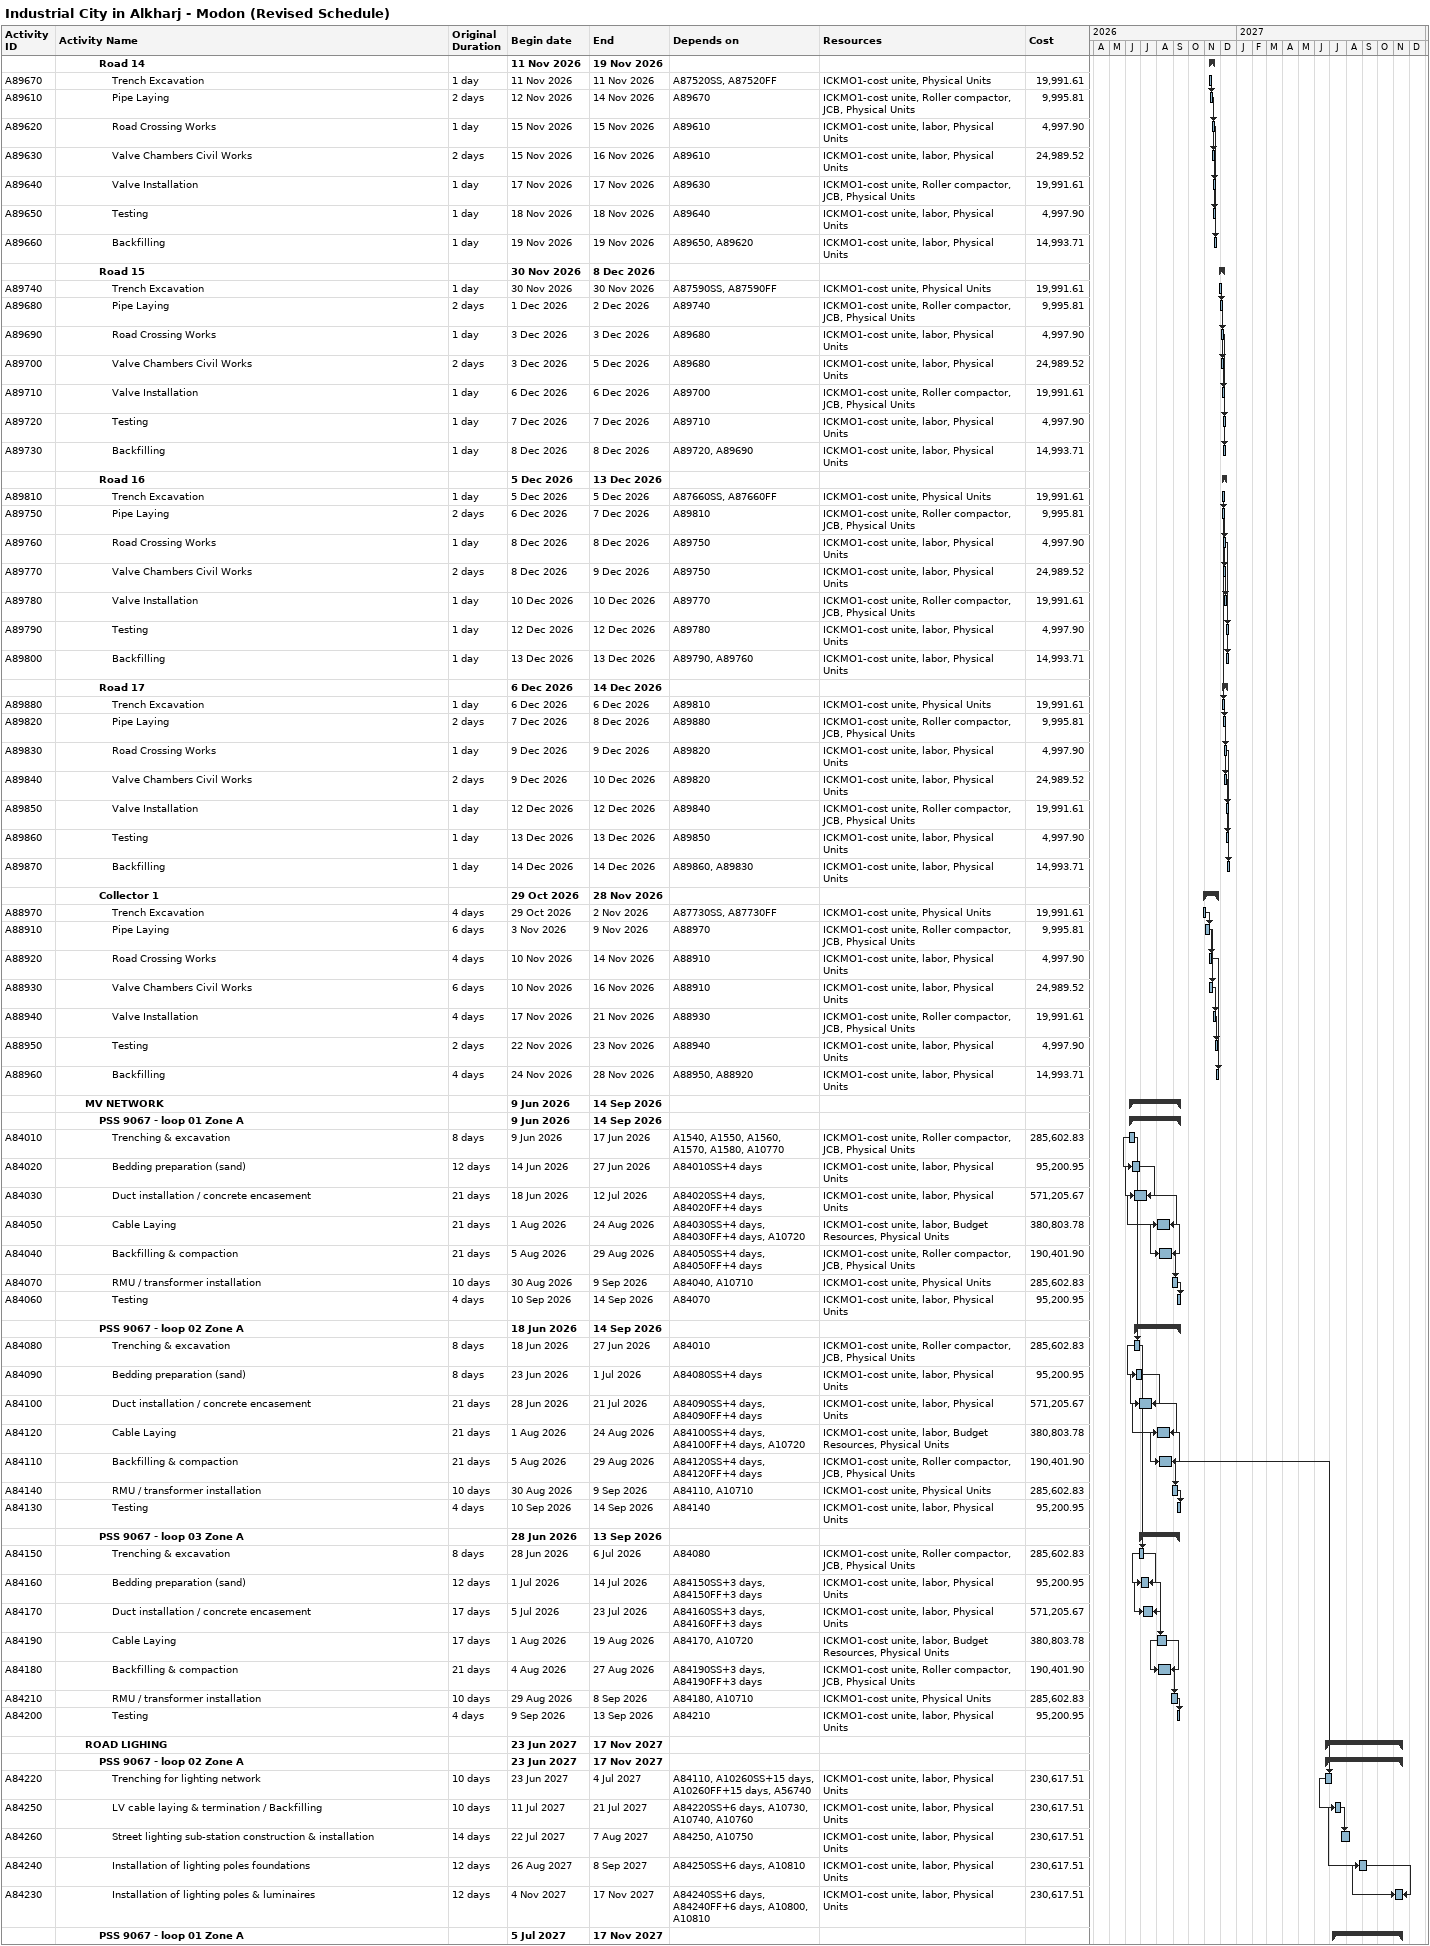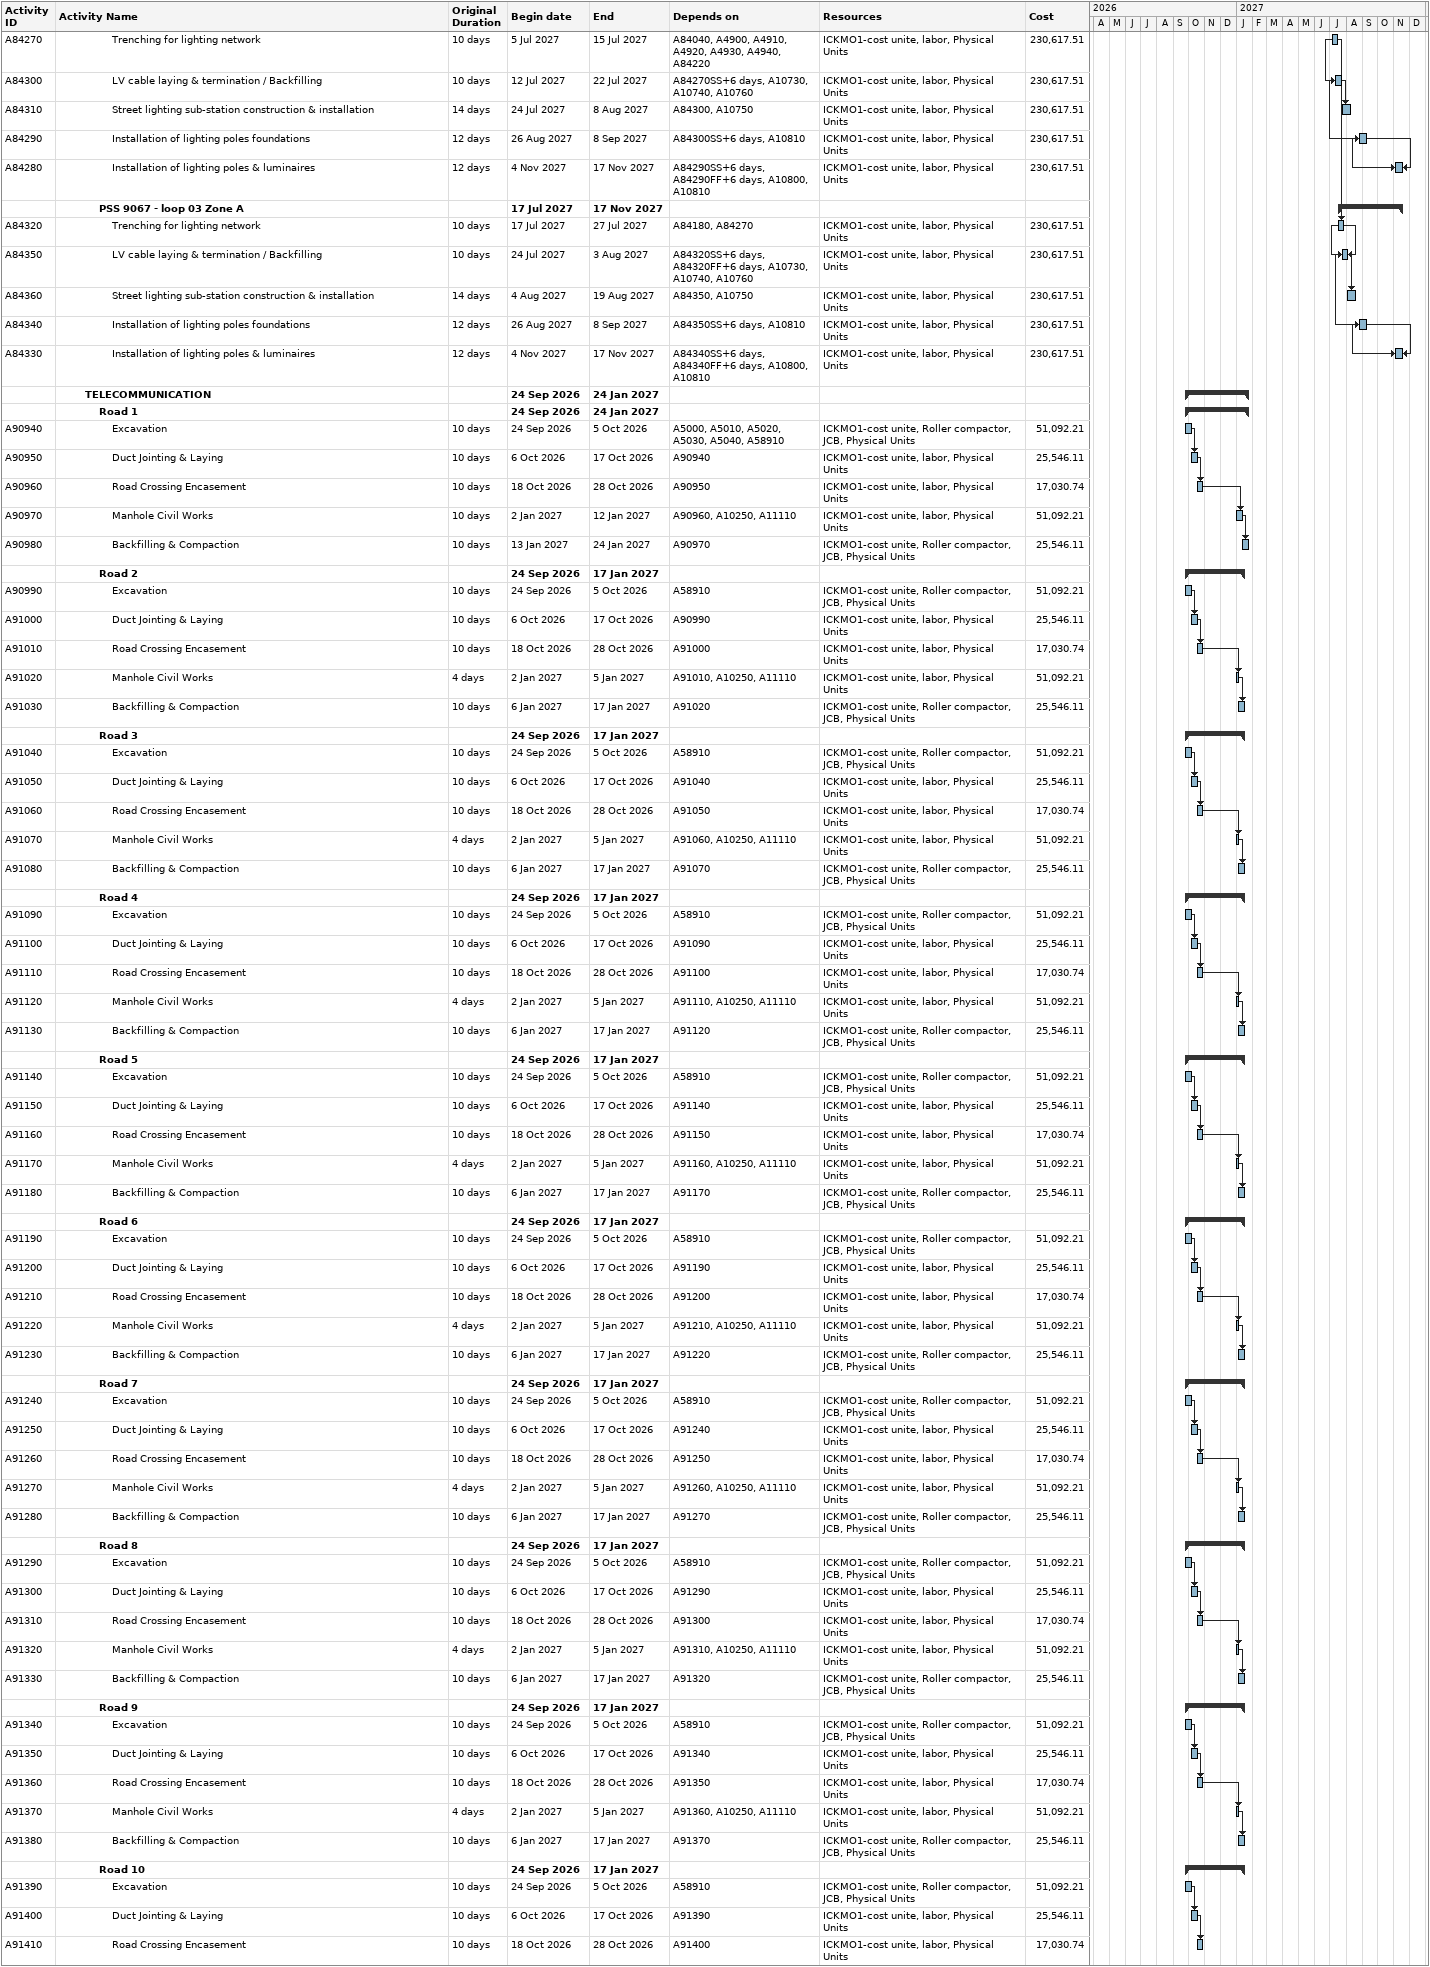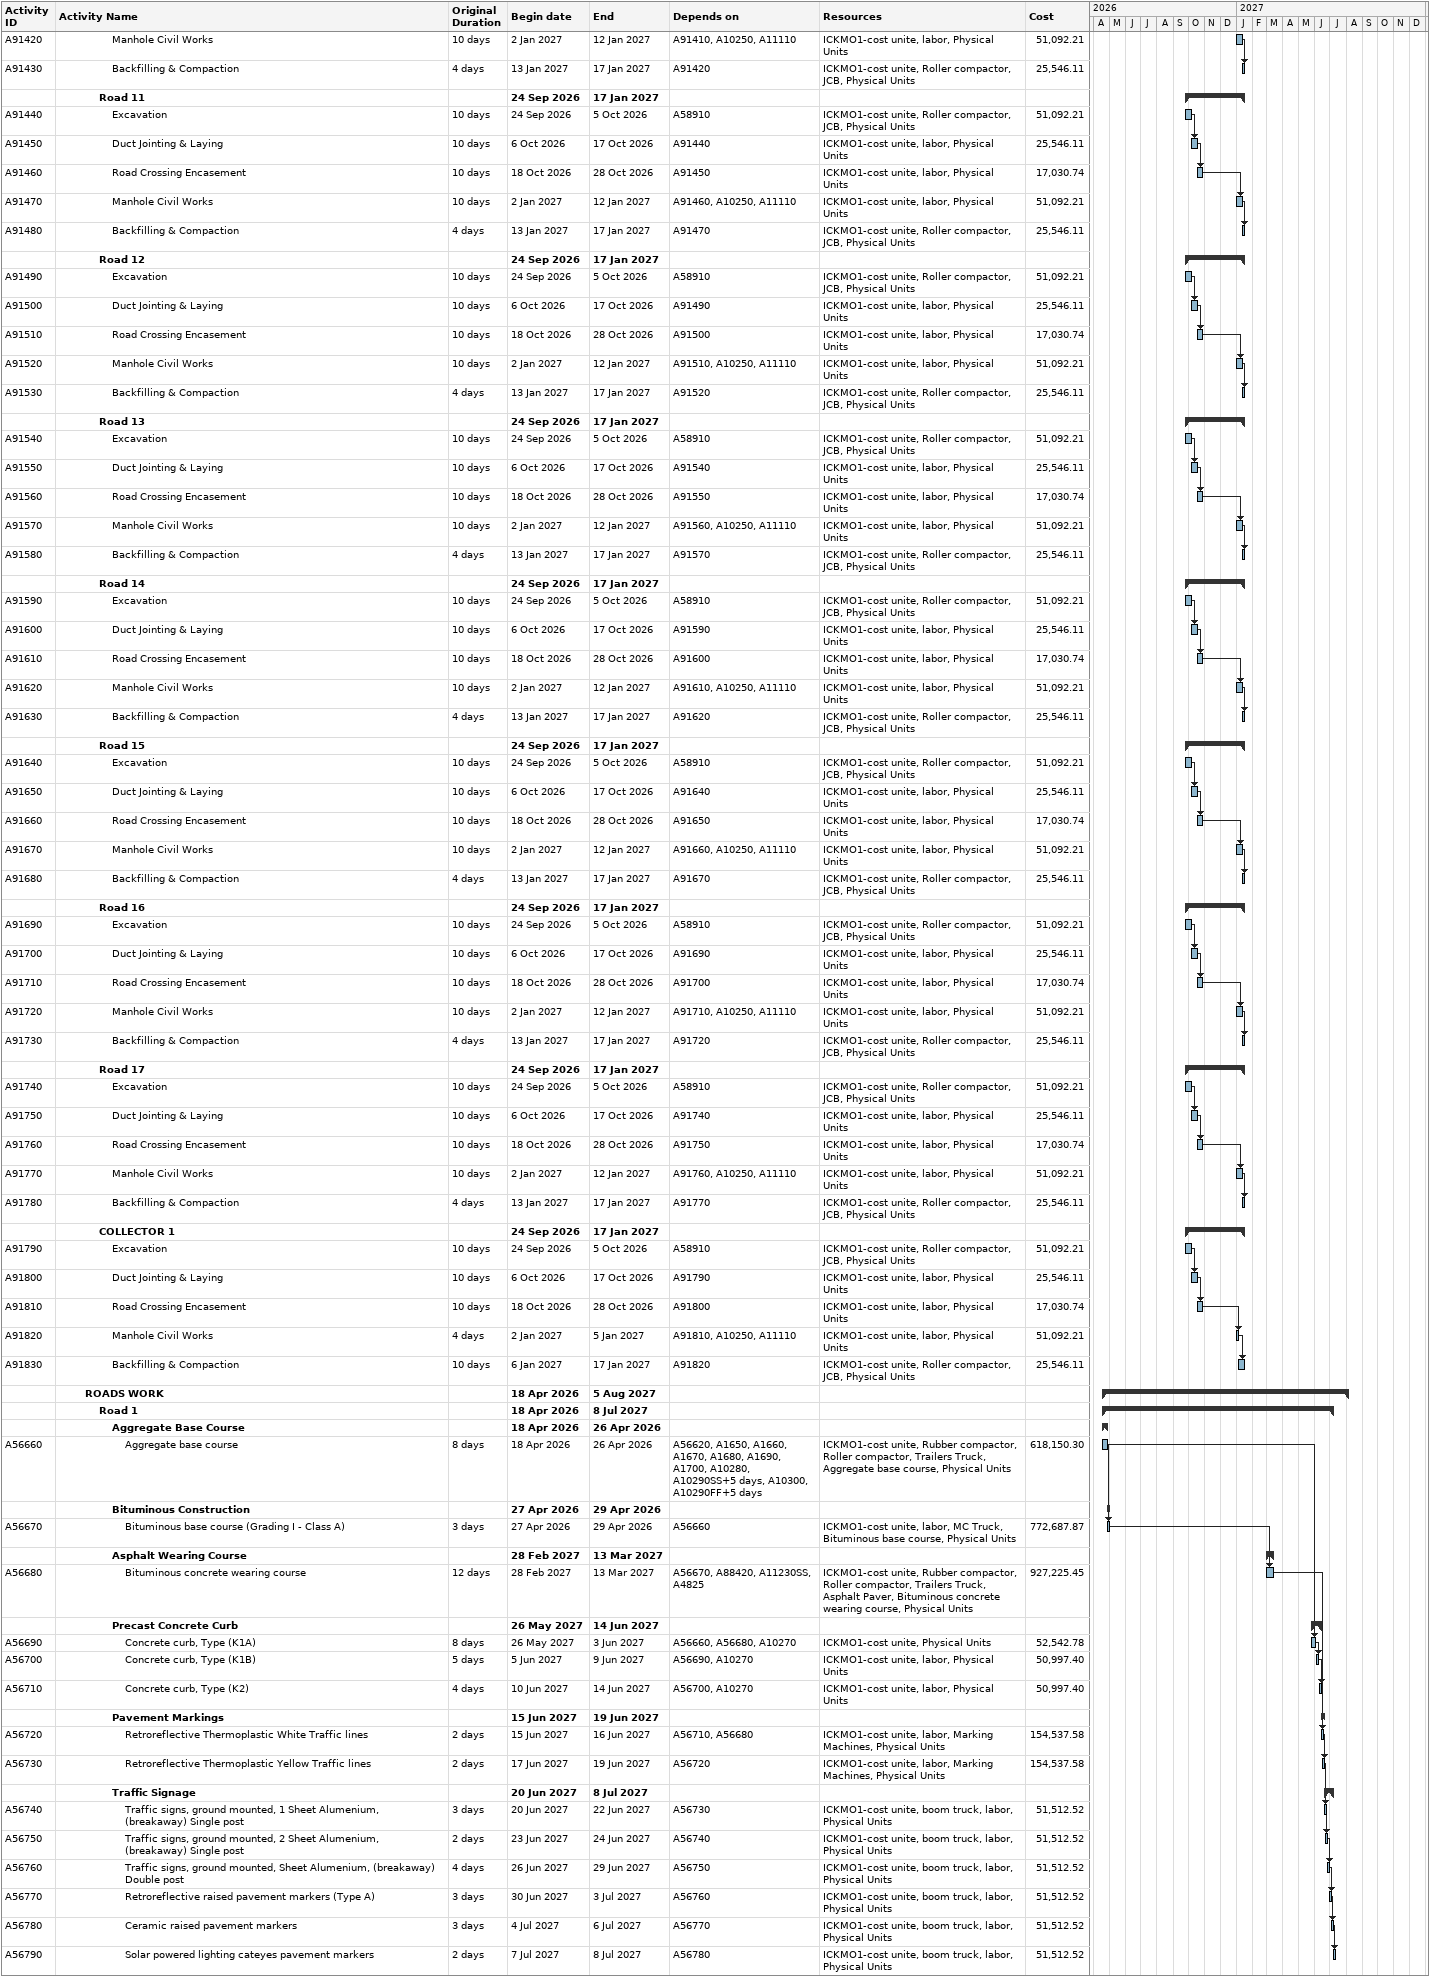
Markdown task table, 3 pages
Industrial City in Alkharj - Modon (Revised Schedule)

| ID | Level | Task | Original duration | Start | Finish | Predecessors | Resources | Cost |
|---|---|---|---|---|---|---|---|---|
|  | 4 | **Road 14** |  | 2026-11-11 | 2026-11-19 |  |  |  |
| A89670 | 5 | Trench Excavation | 1d | 2026-11-11 | 2026-11-11 | A87520SS, A87520FF | ICKMO1-cost unite, Physical Units | 19991.61 |
| A89610 | 5 | Pipe Laying | 2d | 2026-11-12 | 2026-11-14 | A89670 | ICKMO1-cost unite, Roller compactor, JCB, Physical Units | 9995.81 |
| A89620 | 5 | Road Crossing Works | 1d | 2026-11-15 | 2026-11-15 | A89610 | ICKMO1-cost unite, labor, Physical Units | 4997.90 |
| A89630 | 5 | Valve Chambers Civil Works | 2d | 2026-11-15 | 2026-11-16 | A89610 | ICKMO1-cost unite, labor, Physical Units | 24989.52 |
| A89640 | 5 | Valve Installation | 1d | 2026-11-17 | 2026-11-17 | A89630 | ICKMO1-cost unite, Roller compactor, JCB, Physical Units | 19991.61 |
| A89650 | 5 | Testing | 1d | 2026-11-18 | 2026-11-18 | A89640 | ICKMO1-cost unite, labor, Physical Units | 4997.90 |
| A89660 | 5 | Backfilling | 1d | 2026-11-19 | 2026-11-19 | A89650, A89620 | ICKMO1-cost unite, labor, Physical Units | 14993.71 |
|  | 4 | **Road 15** |  | 2026-11-30 | 2026-12-08 |  |  |  |
| A89740 | 5 | Trench Excavation | 1d | 2026-11-30 | 2026-11-30 | A87590SS, A87590FF | ICKMO1-cost unite, Physical Units | 19991.61 |
| A89680 | 5 | Pipe Laying | 2d | 2026-12-01 | 2026-12-02 | A89740 | ICKMO1-cost unite, Roller compactor, JCB, Physical Units | 9995.81 |
| A89690 | 5 | Road Crossing Works | 1d | 2026-12-03 | 2026-12-03 | A89680 | ICKMO1-cost unite, labor, Physical Units | 4997.90 |
| A89700 | 5 | Valve Chambers Civil Works | 2d | 2026-12-03 | 2026-12-05 | A89680 | ICKMO1-cost unite, labor, Physical Units | 24989.52 |
| A89710 | 5 | Valve Installation | 1d | 2026-12-06 | 2026-12-06 | A89700 | ICKMO1-cost unite, Roller compactor, JCB, Physical Units | 19991.61 |
| A89720 | 5 | Testing | 1d | 2026-12-07 | 2026-12-07 | A89710 | ICKMO1-cost unite, labor, Physical Units | 4997.90 |
| A89730 | 5 | Backfilling | 1d | 2026-12-08 | 2026-12-08 | A89720, A89690 | ICKMO1-cost unite, labor, Physical Units | 14993.71 |
|  | 4 | **Road 16** |  | 2026-12-05 | 2026-12-13 |  |  |  |
| A89810 | 5 | Trench Excavation | 1d | 2026-12-05 | 2026-12-05 | A87660SS, A87660FF | ICKMO1-cost unite, Physical Units | 19991.61 |
| A89750 | 5 | Pipe Laying | 2d | 2026-12-06 | 2026-12-07 | A89810 | ICKMO1-cost unite, Roller compactor, JCB, Physical Units | 9995.81 |
| A89760 | 5 | Road Crossing Works | 1d | 2026-12-08 | 2026-12-08 | A89750 | ICKMO1-cost unite, labor, Physical Units | 4997.90 |
| A89770 | 5 | Valve Chambers Civil Works | 2d | 2026-12-08 | 2026-12-09 | A89750 | ICKMO1-cost unite, labor, Physical Units | 24989.52 |
| A89780 | 5 | Valve Installation | 1d | 2026-12-10 | 2026-12-10 | A89770 | ICKMO1-cost unite, Roller compactor, JCB, Physical Units | 19991.61 |
| A89790 | 5 | Testing | 1d | 2026-12-12 | 2026-12-12 | A89780 | ICKMO1-cost unite, labor, Physical Units | 4997.90 |
| A89800 | 5 | Backfilling | 1d | 2026-12-13 | 2026-12-13 | A89790, A89760 | ICKMO1-cost unite, labor, Physical Units | 14993.71 |
|  | 4 | **Road 17** |  | 2026-12-06 | 2026-12-14 |  |  |  |
| A89880 | 5 | Trench Excavation | 1d | 2026-12-06 | 2026-12-06 | A89810 | ICKMO1-cost unite, Physical Units | 19991.61 |
| A89820 | 5 | Pipe Laying | 2d | 2026-12-07 | 2026-12-08 | A89880 | ICKMO1-cost unite, Roller compactor, JCB, Physical Units | 9995.81 |
| A89830 | 5 | Road Crossing Works | 1d | 2026-12-09 | 2026-12-09 | A89820 | ICKMO1-cost unite, labor, Physical Units | 4997.90 |
| A89840 | 5 | Valve Chambers Civil Works | 2d | 2026-12-09 | 2026-12-10 | A89820 | ICKMO1-cost unite, labor, Physical Units | 24989.52 |
| A89850 | 5 | Valve Installation | 1d | 2026-12-12 | 2026-12-12 | A89840 | ICKMO1-cost unite, Roller compactor, JCB, Physical Units | 19991.61 |
| A89860 | 5 | Testing | 1d | 2026-12-13 | 2026-12-13 | A89850 | ICKMO1-cost unite, labor, Physical Units | 4997.90 |
| A89870 | 5 | Backfilling | 1d | 2026-12-14 | 2026-12-14 | A89860, A89830 | ICKMO1-cost unite, labor, Physical Units | 14993.71 |
|  | 4 | **Collector 1** |  | 2026-10-29 | 2026-11-28 |  |  |  |
| A88970 | 5 | Trench Excavation | 4d | 2026-10-29 | 2026-11-02 | A87730SS, A87730FF | ICKMO1-cost unite, Physical Units | 19991.61 |
| A88910 | 5 | Pipe Laying | 6d | 2026-11-03 | 2026-11-09 | A88970 | ICKMO1-cost unite, Roller compactor, JCB, Physical Units | 9995.81 |
| A88920 | 5 | Road Crossing Works | 4d | 2026-11-10 | 2026-11-14 | A88910 | ICKMO1-cost unite, labor, Physical Units | 4997.90 |
| A88930 | 5 | Valve Chambers Civil Works | 6d | 2026-11-10 | 2026-11-16 | A88910 | ICKMO1-cost unite, labor, Physical Units | 24989.52 |
| A88940 | 5 | Valve Installation | 4d | 2026-11-17 | 2026-11-21 | A88930 | ICKMO1-cost unite, Roller compactor, JCB, Physical Units | 19991.61 |
| A88950 | 5 | Testing | 2d | 2026-11-22 | 2026-11-23 | A88940 | ICKMO1-cost unite, labor, Physical Units | 4997.90 |
| A88960 | 5 | Backfilling | 4d | 2026-11-24 | 2026-11-28 | A88950, A88920 | ICKMO1-cost unite, labor, Physical Units | 14993.71 |
|  | 3 | **MV NETWORK** |  | 2026-06-09 | 2026-09-14 |  |  |  |
|  | 4 | **PSS 9067 - loop 01 Zone A** |  | 2026-06-09 | 2026-09-14 |  |  |  |
| A84010 | 5 | Trenching & excavation | 8d | 2026-06-09 | 2026-06-17 | A1540, A1550, A1560, A1570, A1580, A10770 | ICKMO1-cost unite, Roller compactor, JCB, Physical Units | 285602.83 |
| A84020 | 5 | Bedding preparation (sand) | 12d | 2026-06-14 | 2026-06-27 | A84010SS+4d | ICKMO1-cost unite, labor, Physical Units | 95200.95 |
| A84030 | 5 | Duct installation / concrete encasement | 21d | 2026-06-18 | 2026-07-12 | A84020SS+4d, A84020FF+4d | ICKMO1-cost unite, labor, Physical Units | 571205.67 |
| A84050 | 5 | Cable Laying | 21d | 2026-08-01 | 2026-08-24 | A84030SS+4d, A84030FF+4d, A10720 | ICKMO1-cost unite, labor, Budget Resources, Physical Units | 380803.78 |
| A84040 | 5 | Backfilling & compaction | 21d | 2026-08-05 | 2026-08-29 | A84050SS+4d, A84050FF+4d | ICKMO1-cost unite, Roller compactor, JCB, Physical Units | 190401.90 |
| A84070 | 5 | RMU / transformer installation | 10d | 2026-08-30 | 2026-09-09 | A84040, A10710 | ICKMO1-cost unite, Physical Units | 285602.83 |
| A84060 | 5 | Testing | 4d | 2026-09-10 | 2026-09-14 | A84070 | ICKMO1-cost unite, labor, Physical Units | 95200.95 |
|  | 4 | **PSS 9067 - loop 02 Zone A** |  | 2026-06-18 | 2026-09-14 |  |  |  |
| A84080 | 5 | Trenching & excavation | 8d | 2026-06-18 | 2026-06-27 | A84010 | ICKMO1-cost unite, Roller compactor, JCB, Physical Units | 285602.83 |
| A84090 | 5 | Bedding preparation (sand) | 8d | 2026-06-23 | 2026-07-01 | A84080SS+4d | ICKMO1-cost unite, labor, Physical Units | 95200.95 |
| A84100 | 5 | Duct installation / concrete encasement | 21d | 2026-06-28 | 2026-07-21 | A84090SS+4d, A84090FF+4d | ICKMO1-cost unite, labor, Physical Units | 571205.67 |
| A84120 | 5 | Cable Laying | 21d | 2026-08-01 | 2026-08-24 | A84100SS+4d, A84100FF+4d, A10720 | ICKMO1-cost unite, labor, Budget Resources, Physical Units | 380803.78 |
| A84110 | 5 | Backfilling & compaction | 21d | 2026-08-05 | 2026-08-29 | A84120SS+4d, A84120FF+4d | ICKMO1-cost unite, Roller compactor, JCB, Physical Units | 190401.90 |
| A84140 | 5 | RMU / transformer installation | 10d | 2026-08-30 | 2026-09-09 | A84110, A10710 | ICKMO1-cost unite, Physical Units | 285602.83 |
| A84130 | 5 | Testing | 4d | 2026-09-10 | 2026-09-14 | A84140 | ICKMO1-cost unite, labor, Physical Units | 95200.95 |
|  | 4 | **PSS 9067 - loop 03 Zone A** |  | 2026-06-28 | 2026-09-13 |  |  |  |
| A84150 | 5 | Trenching & excavation | 8d | 2026-06-28 | 2026-07-06 | A84080 | ICKMO1-cost unite, Roller compactor, JCB, Physical Units | 285602.83 |
| A84160 | 5 | Bedding preparation (sand) | 12d | 2026-07-01 | 2026-07-14 | A84150SS+3d, A84150FF+3d | ICKMO1-cost unite, labor, Physical Units | 95200.95 |
| A84170 | 5 | Duct installation / concrete encasement | 17d | 2026-07-05 | 2026-07-23 | A84160SS+3d, A84160FF+3d | ICKMO1-cost unite, labor, Physical Units | 571205.67 |
| A84190 | 5 | Cable Laying | 17d | 2026-08-01 | 2026-08-19 | A84170, A10720 | ICKMO1-cost unite, labor, Budget Resources, Physical Units | 380803.78 |
| A84180 | 5 | Backfilling & compaction | 21d | 2026-08-04 | 2026-08-27 | A84190SS+3d, A84190FF+3d | ICKMO1-cost unite, Roller compactor, JCB, Physical Units | 190401.90 |
| A84210 | 5 | RMU / transformer installation | 10d | 2026-08-29 | 2026-09-08 | A84180, A10710 | ICKMO1-cost unite, Physical Units | 285602.83 |
| A84200 | 5 | Testing | 4d | 2026-09-09 | 2026-09-13 | A84210 | ICKMO1-cost unite, labor, Physical Units | 95200.95 |
|  | 3 | **ROAD LIGHING** |  | 2027-06-23 | 2027-11-17 |  |  |  |
|  | 4 | **PSS 9067 - loop 02 Zone A** |  | 2027-06-23 | 2027-11-17 |  |  |  |
| A84220 | 5 | Trenching for lighting network | 10d | 2027-06-23 | 2027-07-04 | A84110, A10260SS+15d, A10260FF+15d, A56740 | ICKMO1-cost unite, labor, Physical Units | 230617.51 |
| A84250 | 5 | LV cable laying & termination / Backfilling | 10d | 2027-07-11 | 2027-07-21 | A84220SS+6d, A10730, A10740, A10760 | ICKMO1-cost unite, labor, Physical Units | 230617.51 |
| A84260 | 5 | Street lighting sub-station construction & installation | 14d | 2027-07-22 | 2027-08-07 | A84250, A10750 | ICKMO1-cost unite, labor, Physical Units | 230617.51 |
| A84240 | 5 | Installation of lighting poles foundations | 12d | 2027-08-26 | 2027-09-08 | A84250SS+6d, A10810 | ICKMO1-cost unite, labor, Physical Units | 230617.51 |
| A84230 | 5 | Installation of lighting poles & luminaires | 12d | 2027-11-04 | 2027-11-17 | A84240SS+6d, A84240FF+6d, A10800, A10810 | ICKMO1-cost unite, labor, Physical Units | 230617.51 |
|  | 4 | **PSS 9067 - loop 01 Zone A** |  | 2027-07-05 | 2027-11-17 |  |  |  |
| A84270 | 5 | Trenching for lighting network | 10d | 2027-07-05 | 2027-07-15 | A84040, A4900, A4910, A4920, A4930, A4940, A84220 | ICKMO1-cost unite, labor, Physical Units | 230617.51 |
| A84300 | 5 | LV cable laying & termination / Backfilling | 10d | 2027-07-12 | 2027-07-22 | A84270SS+6d, A10730, A10740, A10760 | ICKMO1-cost unite, labor, Physical Units | 230617.51 |
| A84310 | 5 | Street lighting sub-station construction & installation | 14d | 2027-07-24 | 2027-08-08 | A84300, A10750 | ICKMO1-cost unite, labor, Physical Units | 230617.51 |
| A84290 | 5 | Installation of lighting poles foundations | 12d | 2027-08-26 | 2027-09-08 | A84300SS+6d, A10810 | ICKMO1-cost unite, labor, Physical Units | 230617.51 |
| A84280 | 5 | Installation of lighting poles & luminaires | 12d | 2027-11-04 | 2027-11-17 | A84290SS+6d, A84290FF+6d, A10800, A10810 | ICKMO1-cost unite, labor, Physical Units | 230617.51 |
|  | 4 | **PSS 9067 - loop 03 Zone A** |  | 2027-07-17 | 2027-11-17 |  |  |  |
| A84320 | 5 | Trenching for lighting network | 10d | 2027-07-17 | 2027-07-27 | A84180, A84270 | ICKMO1-cost unite, labor, Physical Units | 230617.51 |
| A84350 | 5 | LV cable laying & termination / Backfilling | 10d | 2027-07-24 | 2027-08-03 | A84320SS+6d, A84320FF+6d, A10730, A10740, A10760 | ICKMO1-cost unite, labor, Physical Units | 230617.51 |
| A84360 | 5 | Street lighting sub-station construction & installation | 14d | 2027-08-04 | 2027-08-19 | A84350, A10750 | ICKMO1-cost unite, labor, Physical Units | 230617.51 |
| A84340 | 5 | Installation of lighting poles foundations | 12d | 2027-08-26 | 2027-09-08 | A84350SS+6d, A10810 | ICKMO1-cost unite, labor, Physical Units | 230617.51 |
| A84330 | 5 | Installation of lighting poles & luminaires | 12d | 2027-11-04 | 2027-11-17 | A84340SS+6d, A84340FF+6d, A10800, A10810 | ICKMO1-cost unite, labor, Physical Units | 230617.51 |
|  | 3 | **TELECOMMUNICATION** |  | 2026-09-24 | 2027-01-24 |  |  |  |
|  | 4 | **Road 1** |  | 2026-09-24 | 2027-01-24 |  |  |  |
| A90940 | 5 | Excavation | 10d | 2026-09-24 | 2026-10-05 | A5000, A5010, A5020, A5030, A5040, A58910 | ICKMO1-cost unite, Roller compactor, JCB, Physical Units | 51092.21 |
| A90950 | 5 | Duct Jointing & Laying | 10d | 2026-10-06 | 2026-10-17 | A90940 | ICKMO1-cost unite, labor, Physical Units | 25546.11 |
| A90960 | 5 | Road Crossing Encasement | 10d | 2026-10-18 | 2026-10-28 | A90950 | ICKMO1-cost unite, labor, Physical Units | 17030.74 |
| A90970 | 5 | Manhole Civil Works | 10d | 2027-01-02 | 2027-01-12 | A90960, A10250, A11110 | ICKMO1-cost unite, labor, Physical Units | 51092.21 |
| A90980 | 5 | Backfilling & Compaction | 10d | 2027-01-13 | 2027-01-24 | A90970 | ICKMO1-cost unite, Roller compactor, JCB, Physical Units | 25546.11 |
|  | 4 | **Road 2** |  | 2026-09-24 | 2027-01-17 |  |  |  |
| A90990 | 5 | Excavation | 10d | 2026-09-24 | 2026-10-05 | A58910 | ICKMO1-cost unite, Roller compactor, JCB, Physical Units | 51092.21 |
| A91000 | 5 | Duct Jointing & Laying | 10d | 2026-10-06 | 2026-10-17 | A90990 | ICKMO1-cost unite, labor, Physical Units | 25546.11 |
| A91010 | 5 | Road Crossing Encasement | 10d | 2026-10-18 | 2026-10-28 | A91000 | ICKMO1-cost unite, labor, Physical Units | 17030.74 |
| A91020 | 5 | Manhole Civil Works | 4d | 2027-01-02 | 2027-01-05 | A91010, A10250, A11110 | ICKMO1-cost unite, labor, Physical Units | 51092.21 |
| A91030 | 5 | Backfilling & Compaction | 10d | 2027-01-06 | 2027-01-17 | A91020 | ICKMO1-cost unite, Roller compactor, JCB, Physical Units | 25546.11 |
|  | 4 | **Road 3** |  | 2026-09-24 | 2027-01-17 |  |  |  |
| A91040 | 5 | Excavation | 10d | 2026-09-24 | 2026-10-05 | A58910 | ICKMO1-cost unite, Roller compactor, JCB, Physical Units | 51092.21 |
| A91050 | 5 | Duct Jointing & Laying | 10d | 2026-10-06 | 2026-10-17 | A91040 | ICKMO1-cost unite, labor, Physical Units | 25546.11 |
| A91060 | 5 | Road Crossing Encasement | 10d | 2026-10-18 | 2026-10-28 | A91050 | ICKMO1-cost unite, labor, Physical Units | 17030.74 |
| A91070 | 5 | Manhole Civil Works | 4d | 2027-01-02 | 2027-01-05 | A91060, A10250, A11110 | ICKMO1-cost unite, labor, Physical Units | 51092.21 |
| A91080 | 5 | Backfilling & Compaction | 10d | 2027-01-06 | 2027-01-17 | A91070 | ICKMO1-cost unite, Roller compactor, JCB, Physical Units | 25546.11 |
|  | 4 | **Road 4** |  | 2026-09-24 | 2027-01-17 |  |  |  |
| A91090 | 5 | Excavation | 10d | 2026-09-24 | 2026-10-05 | A58910 | ICKMO1-cost unite, Roller compactor, JCB, Physical Units | 51092.21 |
| A91100 | 5 | Duct Jointing & Laying | 10d | 2026-10-06 | 2026-10-17 | A91090 | ICKMO1-cost unite, labor, Physical Units | 25546.11 |
| A91110 | 5 | Road Crossing Encasement | 10d | 2026-10-18 | 2026-10-28 | A91100 | ICKMO1-cost unite, labor, Physical Units | 17030.74 |
| A91120 | 5 | Manhole Civil Works | 4d | 2027-01-02 | 2027-01-05 | A91110, A10250, A11110 | ICKMO1-cost unite, labor, Physical Units | 51092.21 |
| A91130 | 5 | Backfilling & Compaction | 10d | 2027-01-06 | 2027-01-17 | A91120 | ICKMO1-cost unite, Roller compactor, JCB, Physical Units | 25546.11 |
|  | 4 | **Road 5** |  | 2026-09-24 | 2027-01-17 |  |  |  |
| A91140 | 5 | Excavation | 10d | 2026-09-24 | 2026-10-05 | A58910 | ICKMO1-cost unite, Roller compactor, JCB, Physical Units | 51092.21 |
| A91150 | 5 | Duct Jointing & Laying | 10d | 2026-10-06 | 2026-10-17 | A91140 | ICKMO1-cost unite, labor, Physical Units | 25546.11 |
| A91160 | 5 | Road Crossing Encasement | 10d | 2026-10-18 | 2026-10-28 | A91150 | ICKMO1-cost unite, labor, Physical Units | 17030.74 |
| A91170 | 5 | Manhole Civil Works | 4d | 2027-01-02 | 2027-01-05 | A91160, A10250, A11110 | ICKMO1-cost unite, labor, Physical Units | 51092.21 |
| A91180 | 5 | Backfilling & Compaction | 10d | 2027-01-06 | 2027-01-17 | A91170 | ICKMO1-cost unite, Roller compactor, JCB, Physical Units | 25546.11 |
|  | 4 | **Road 6** |  | 2026-09-24 | 2027-01-17 |  |  |  |
| A91190 | 5 | Excavation | 10d | 2026-09-24 | 2026-10-05 | A58910 | ICKMO1-cost unite, Roller compactor, JCB, Physical Units | 51092.21 |
| A91200 | 5 | Duct Jointing & Laying | 10d | 2026-10-06 | 2026-10-17 | A91190 | ICKMO1-cost unite, labor, Physical Units | 25546.11 |
| A91210 | 5 | Road Crossing Encasement | 10d | 2026-10-18 | 2026-10-28 | A91200 | ICKMO1-cost unite, labor, Physical Units | 17030.74 |
| A91220 | 5 | Manhole Civil Works | 4d | 2027-01-02 | 2027-01-05 | A91210, A10250, A11110 | ICKMO1-cost unite, labor, Physical Units | 51092.21 |
| A91230 | 5 | Backfilling & Compaction | 10d | 2027-01-06 | 2027-01-17 | A91220 | ICKMO1-cost unite, Roller compactor, JCB, Physical Units | 25546.11 |
|  | 4 | **Road 7** |  | 2026-09-24 | 2027-01-17 |  |  |  |
| A91240 | 5 | Excavation | 10d | 2026-09-24 | 2026-10-05 | A58910 | ICKMO1-cost unite, Roller compactor, JCB, Physical Units | 51092.21 |
| A91250 | 5 | Duct Jointing & Laying | 10d | 2026-10-06 | 2026-10-17 | A91240 | ICKMO1-cost unite, labor, Physical Units | 25546.11 |
| A91260 | 5 | Road Crossing Encasement | 10d | 2026-10-18 | 2026-10-28 | A91250 | ICKMO1-cost unite, labor, Physical Units | 17030.74 |
| A91270 | 5 | Manhole Civil Works | 4d | 2027-01-02 | 2027-01-05 | A91260, A10250, A11110 | ICKMO1-cost unite, labor, Physical Units | 51092.21 |
| A91280 | 5 | Backfilling & Compaction | 10d | 2027-01-06 | 2027-01-17 | A91270 | ICKMO1-cost unite, Roller compactor, JCB, Physical Units | 25546.11 |
|  | 4 | **Road 8** |  | 2026-09-24 | 2027-01-17 |  |  |  |
| A91290 | 5 | Excavation | 10d | 2026-09-24 | 2026-10-05 | A58910 | ICKMO1-cost unite, Roller compactor, JCB, Physical Units | 51092.21 |
| A91300 | 5 | Duct Jointing & Laying | 10d | 2026-10-06 | 2026-10-17 | A91290 | ICKMO1-cost unite, labor, Physical Units | 25546.11 |
| A91310 | 5 | Road Crossing Encasement | 10d | 2026-10-18 | 2026-10-28 | A91300 | ICKMO1-cost unite, labor, Physical Units | 17030.74 |
| A91320 | 5 | Manhole Civil Works | 4d | 2027-01-02 | 2027-01-05 | A91310, A10250, A11110 | ICKMO1-cost unite, labor, Physical Units | 51092.21 |
| A91330 | 5 | Backfilling & Compaction | 10d | 2027-01-06 | 2027-01-17 | A91320 | ICKMO1-cost unite, Roller compactor, JCB, Physical Units | 25546.11 |
|  | 4 | **Road 9** |  | 2026-09-24 | 2027-01-17 |  |  |  |
| A91340 | 5 | Excavation | 10d | 2026-09-24 | 2026-10-05 | A58910 | ICKMO1-cost unite, Roller compactor, JCB, Physical Units | 51092.21 |
| A91350 | 5 | Duct Jointing & Laying | 10d | 2026-10-06 | 2026-10-17 | A91340 | ICKMO1-cost unite, labor, Physical Units | 25546.11 |
| A91360 | 5 | Road Crossing Encasement | 10d | 2026-10-18 | 2026-10-28 | A91350 | ICKMO1-cost unite, labor, Physical Units | 17030.74 |
| A91370 | 5 | Manhole Civil Works | 4d | 2027-01-02 | 2027-01-05 | A91360, A10250, A11110 | ICKMO1-cost unite, labor, Physical Units | 51092.21 |
| A91380 | 5 | Backfilling & Compaction | 10d | 2027-01-06 | 2027-01-17 | A91370 | ICKMO1-cost unite, Roller compactor, JCB, Physical Units | 25546.11 |
|  | 4 | **Road 10** |  | 2026-09-24 | 2027-01-17 |  |  |  |
| A91390 | 5 | Excavation | 10d | 2026-09-24 | 2026-10-05 | A58910 | ICKMO1-cost unite, Roller compactor, JCB, Physical Units | 51092.21 |
| A91400 | 5 | Duct Jointing & Laying | 10d | 2026-10-06 | 2026-10-17 | A91390 | ICKMO1-cost unite, labor, Physical Units | 25546.11 |
| A91410 | 5 | Road Crossing Encasement | 10d | 2026-10-18 | 2026-10-28 | A91400 | ICKMO1-cost unite, labor, Physical Units | 17030.74 |
| A91420 | 5 | Manhole Civil Works | 10d | 2027-01-02 | 2027-01-12 | A91410, A10250, A11110 | ICKMO1-cost unite, labor, Physical Units | 51092.21 |
| A91430 | 5 | Backfilling & Compaction | 4d | 2027-01-13 | 2027-01-17 | A91420 | ICKMO1-cost unite, Roller compactor, JCB, Physical Units | 25546.11 |
|  | 4 | **Road 11** |  | 2026-09-24 | 2027-01-17 |  |  |  |
| A91440 | 5 | Excavation | 10d | 2026-09-24 | 2026-10-05 | A58910 | ICKMO1-cost unite, Roller compactor, JCB, Physical Units | 51092.21 |
| A91450 | 5 | Duct Jointing & Laying | 10d | 2026-10-06 | 2026-10-17 | A91440 | ICKMO1-cost unite, labor, Physical Units | 25546.11 |
| A91460 | 5 | Road Crossing Encasement | 10d | 2026-10-18 | 2026-10-28 | A91450 | ICKMO1-cost unite, labor, Physical Units | 17030.74 |
| A91470 | 5 | Manhole Civil Works | 10d | 2027-01-02 | 2027-01-12 | A91460, A10250, A11110 | ICKMO1-cost unite, labor, Physical Units | 51092.21 |
| A91480 | 5 | Backfilling & Compaction | 4d | 2027-01-13 | 2027-01-17 | A91470 | ICKMO1-cost unite, Roller compactor, JCB, Physical Units | 25546.11 |
|  | 4 | **Road 12** |  | 2026-09-24 | 2027-01-17 |  |  |  |
| A91490 | 5 | Excavation | 10d | 2026-09-24 | 2026-10-05 | A58910 | ICKMO1-cost unite, Roller compactor, JCB, Physical Units | 51092.21 |
| A91500 | 5 | Duct Jointing & Laying | 10d | 2026-10-06 | 2026-10-17 | A91490 | ICKMO1-cost unite, labor, Physical Units | 25546.11 |
| A91510 | 5 | Road Crossing Encasement | 10d | 2026-10-18 | 2026-10-28 | A91500 | ICKMO1-cost unite, labor, Physical Units | 17030.74 |
| A91520 | 5 | Manhole Civil Works | 10d | 2027-01-02 | 2027-01-12 | A91510, A10250, A11110 | ICKMO1-cost unite, labor, Physical Units | 51092.21 |
| A91530 | 5 | Backfilling & Compaction | 4d | 2027-01-13 | 2027-01-17 | A91520 | ICKMO1-cost unite, Roller compactor, JCB, Physical Units | 25546.11 |
|  | 4 | **Road 13** |  | 2026-09-24 | 2027-01-17 |  |  |  |
| A91540 | 5 | Excavation | 10d | 2026-09-24 | 2026-10-05 | A58910 | ICKMO1-cost unite, Roller compactor, JCB, Physical Units | 51092.21 |
| A91550 | 5 | Duct Jointing & Laying | 10d | 2026-10-06 | 2026-10-17 | A91540 | ICKMO1-cost unite, labor, Physical Units | 25546.11 |
| A91560 | 5 | Road Crossing Encasement | 10d | 2026-10-18 | 2026-10-28 | A91550 | ICKMO1-cost unite, labor, Physical Units | 17030.74 |
| A91570 | 5 | Manhole Civil Works | 10d | 2027-01-02 | 2027-01-12 | A91560, A10250, A11110 | ICKMO1-cost unite, labor, Physical Units | 51092.21 |
| A91580 | 5 | Backfilling & Compaction | 4d | 2027-01-13 | 2027-01-17 | A91570 | ICKMO1-cost unite, Roller compactor, JCB, Physical Units | 25546.11 |
|  | 4 | **Road 14** |  | 2026-09-24 | 2027-01-17 |  |  |  |
| A91590 | 5 | Excavation | 10d | 2026-09-24 | 2026-10-05 | A58910 | ICKMO1-cost unite, Roller compactor, JCB, Physical Units | 51092.21 |
| A91600 | 5 | Duct Jointing & Laying | 10d | 2026-10-06 | 2026-10-17 | A91590 | ICKMO1-cost unite, labor, Physical Units | 25546.11 |
| A91610 | 5 | Road Crossing Encasement | 10d | 2026-10-18 | 2026-10-28 | A91600 | ICKMO1-cost unite, labor, Physical Units | 17030.74 |
| A91620 | 5 | Manhole Civil Works | 10d | 2027-01-02 | 2027-01-12 | A91610, A10250, A11110 | ICKMO1-cost unite, labor, Physical Units | 51092.21 |
| A91630 | 5 | Backfilling & Compaction | 4d | 2027-01-13 | 2027-01-17 | A91620 | ICKMO1-cost unite, Roller compactor, JCB, Physical Units | 25546.11 |
|  | 4 | **Road 15** |  | 2026-09-24 | 2027-01-17 |  |  |  |
| A91640 | 5 | Excavation | 10d | 2026-09-24 | 2026-10-05 | A58910 | ICKMO1-cost unite, Roller compactor, JCB, Physical Units | 51092.21 |
| A91650 | 5 | Duct Jointing & Laying | 10d | 2026-10-06 | 2026-10-17 | A91640 | ICKMO1-cost unite, labor, Physical Units | 25546.11 |
| A91660 | 5 | Road Crossing Encasement | 10d | 2026-10-18 | 2026-10-28 | A91650 | ICKMO1-cost unite, labor, Physical Units | 17030.74 |
| A91670 | 5 | Manhole Civil Works | 10d | 2027-01-02 | 2027-01-12 | A91660, A10250, A11110 | ICKMO1-cost unite, labor, Physical Units | 51092.21 |
| A91680 | 5 | Backfilling & Compaction | 4d | 2027-01-13 | 2027-01-17 | A91670 | ICKMO1-cost unite, Roller compactor, JCB, Physical Units | 25546.11 |
|  | 4 | **Road 16** |  | 2026-09-24 | 2027-01-17 |  |  |  |
| A91690 | 5 | Excavation | 10d | 2026-09-24 | 2026-10-05 | A58910 | ICKMO1-cost unite, Roller compactor, JCB, Physical Units | 51092.21 |
| A91700 | 5 | Duct Jointing & Laying | 10d | 2026-10-06 | 2026-10-17 | A91690 | ICKMO1-cost unite, labor, Physical Units | 25546.11 |
| A91710 | 5 | Road Crossing Encasement | 10d | 2026-10-18 | 2026-10-28 | A91700 | ICKMO1-cost unite, labor, Physical Units | 17030.74 |
| A91720 | 5 | Manhole Civil Works | 10d | 2027-01-02 | 2027-01-12 | A91710, A10250, A11110 | ICKMO1-cost unite, labor, Physical Units | 51092.21 |
| A91730 | 5 | Backfilling & Compaction | 4d | 2027-01-13 | 2027-01-17 | A91720 | ICKMO1-cost unite, Roller compactor, JCB, Physical Units | 25546.11 |
|  | 4 | **Road 17** |  | 2026-09-24 | 2027-01-17 |  |  |  |
| A91740 | 5 | Excavation | 10d | 2026-09-24 | 2026-10-05 | A58910 | ICKMO1-cost unite, Roller compactor, JCB, Physical Units | 51092.21 |
| A91750 | 5 | Duct Jointing & Laying | 10d | 2026-10-06 | 2026-10-17 | A91740 | ICKMO1-cost unite, labor, Physical Units | 25546.11 |
| A91760 | 5 | Road Crossing Encasement | 10d | 2026-10-18 | 2026-10-28 | A91750 | ICKMO1-cost unite, labor, Physical Units | 17030.74 |
| A91770 | 5 | Manhole Civil Works | 10d | 2027-01-02 | 2027-01-12 | A91760, A10250, A11110 | ICKMO1-cost unite, labor, Physical Units | 51092.21 |
| A91780 | 5 | Backfilling & Compaction | 4d | 2027-01-13 | 2027-01-17 | A91770 | ICKMO1-cost unite, Roller compactor, JCB, Physical Units | 25546.11 |
|  | 4 | **COLLECTOR 1** |  | 2026-09-24 | 2027-01-17 |  |  |  |
| A91790 | 5 | Excavation | 10d | 2026-09-24 | 2026-10-05 | A58910 | ICKMO1-cost unite, Roller compactor, JCB, Physical Units | 51092.21 |
| A91800 | 5 | Duct Jointing & Laying | 10d | 2026-10-06 | 2026-10-17 | A91790 | ICKMO1-cost unite, labor, Physical Units | 25546.11 |
| A91810 | 5 | Road Crossing Encasement | 10d | 2026-10-18 | 2026-10-28 | A91800 | ICKMO1-cost unite, labor, Physical Units | 17030.74 |
| A91820 | 5 | Manhole Civil Works | 4d | 2027-01-02 | 2027-01-05 | A91810, A10250, A11110 | ICKMO1-cost unite, labor, Physical Units | 51092.21 |
| A91830 | 5 | Backfilling & Compaction | 10d | 2027-01-06 | 2027-01-17 | A91820 | ICKMO1-cost unite, Roller compactor, JCB, Physical Units | 25546.11 |
|  | 3 | **ROADS WORK** |  | 2026-04-18 | 2027-08-05 |  |  |  |
|  | 4 | **Road 1** |  | 2026-04-18 | 2027-07-08 |  |  |  |
|  | 5 | **Aggregate Base Course** |  | 2026-04-18 | 2026-04-26 |  |  |  |
| A56660 | 6 | Aggregate base course | 8d | 2026-04-18 | 2026-04-26 | A56620, A1650, A1660, A1670, A1680, A1690, A1700, A10280, A10290SS+5d, A10300, A10290FF+5d | ICKMO1-cost unite, Rubber compactor, Roller compactor, Trailers Truck, Aggregate base course, Physical Units | 618150.30 |
|  | 5 | **Bituminous Construction** |  | 2026-04-27 | 2026-04-29 |  |  |  |
| A56670 | 6 | Bituminous base course (Grading I - Class A) | 3d | 2026-04-27 | 2026-04-29 | A56660 | ICKMO1-cost unite, labor, MC Truck, Bituminous base course, Physical Units | 772687.87 |
|  | 5 | **Asphalt Wearing Course** |  | 2027-02-28 | 2027-03-13 |  |  |  |
| A56680 | 6 | Bituminous concrete wearing course | 12d | 2027-02-28 | 2027-03-13 | A56670, A88420, A11230SS, A4825 | ICKMO1-cost unite, Rubber compactor, Roller compactor, Trailers Truck, Asphalt Paver, Bituminous concrete wearing course, Physical Units | 927225.45 |
|  | 5 | **Precast Concrete Curb** |  | 2027-05-26 | 2027-06-14 |  |  |  |
| A56690 | 6 | Concrete curb, Type (K1A) | 8d | 2027-05-26 | 2027-06-03 | A56660, A56680, A10270 | ICKMO1-cost unite, Physical Units | 52542.78 |
| A56700 | 6 | Concrete curb, Type (K1B) | 5d | 2027-06-05 | 2027-06-09 | A56690, A10270 | ICKMO1-cost unite, labor, Physical Units | 50997.40 |
| A56710 | 6 | Concrete curb, Type (K2) | 4d | 2027-06-10 | 2027-06-14 | A56700, A10270 | ICKMO1-cost unite, labor, Physical Units | 50997.40 |
|  | 5 | **Pavement Markings** |  | 2027-06-15 | 2027-06-19 |  |  |  |
| A56720 | 6 | Retroreflective Thermoplastic White Traffic lines | 2d | 2027-06-15 | 2027-06-16 | A56710, A56680 | ICKMO1-cost unite, labor, Marking Machines, Physical Units | 154537.58 |
| A56730 | 6 | Retroreflective Thermoplastic Yellow Traffic lines | 2d | 2027-06-17 | 2027-06-19 | A56720 | ICKMO1-cost unite, labor, Marking Machines, Physical Units | 154537.58 |
|  | 5 | **Traffic Signage** |  | 2027-06-20 | 2027-07-08 |  |  |  |
| A56740 | 6 | Traffic signs, ground mounted, 1 Sheet Alumenium, (breakaway) Single post | 3d | 2027-06-20 | 2027-06-22 | A56730 | ICKMO1-cost unite, boom truck, labor, Physical Units | 51512.52 |
| A56750 | 6 | Traffic signs, ground mounted, 2 Sheet Alumenium, (breakaway) Single post | 2d | 2027-06-23 | 2027-06-24 | A56740 | ICKMO1-cost unite, boom truck, labor, Physical Units | 51512.52 |
| A56760 | 6 | Traffic signs, ground mounted, Sheet Alumenium, (breakaway) Double post | 4d | 2027-06-26 | 2027-06-29 | A56750 | ICKMO1-cost unite, boom truck, labor, Physical Units | 51512.52 |
| A56770 | 6 | Retroreflective raised pavement markers (Type A) | 3d | 2027-06-30 | 2027-07-03 | A56760 | ICKMO1-cost unite, boom truck, labor, Physical Units | 51512.52 |
| A56780 | 6 | Ceramic raised pavement markers | 3d | 2027-07-04 | 2027-07-06 | A56770 | ICKMO1-cost unite, boom truck, labor, Physical Units | 51512.52 |
| A56790 | 6 | Solar powered lighting cateyes pavement markers | 2d | 2027-07-07 | 2027-07-08 | A56780 | ICKMO1-cost unite, boom truck, labor, Physical Units | 51512.52 |
